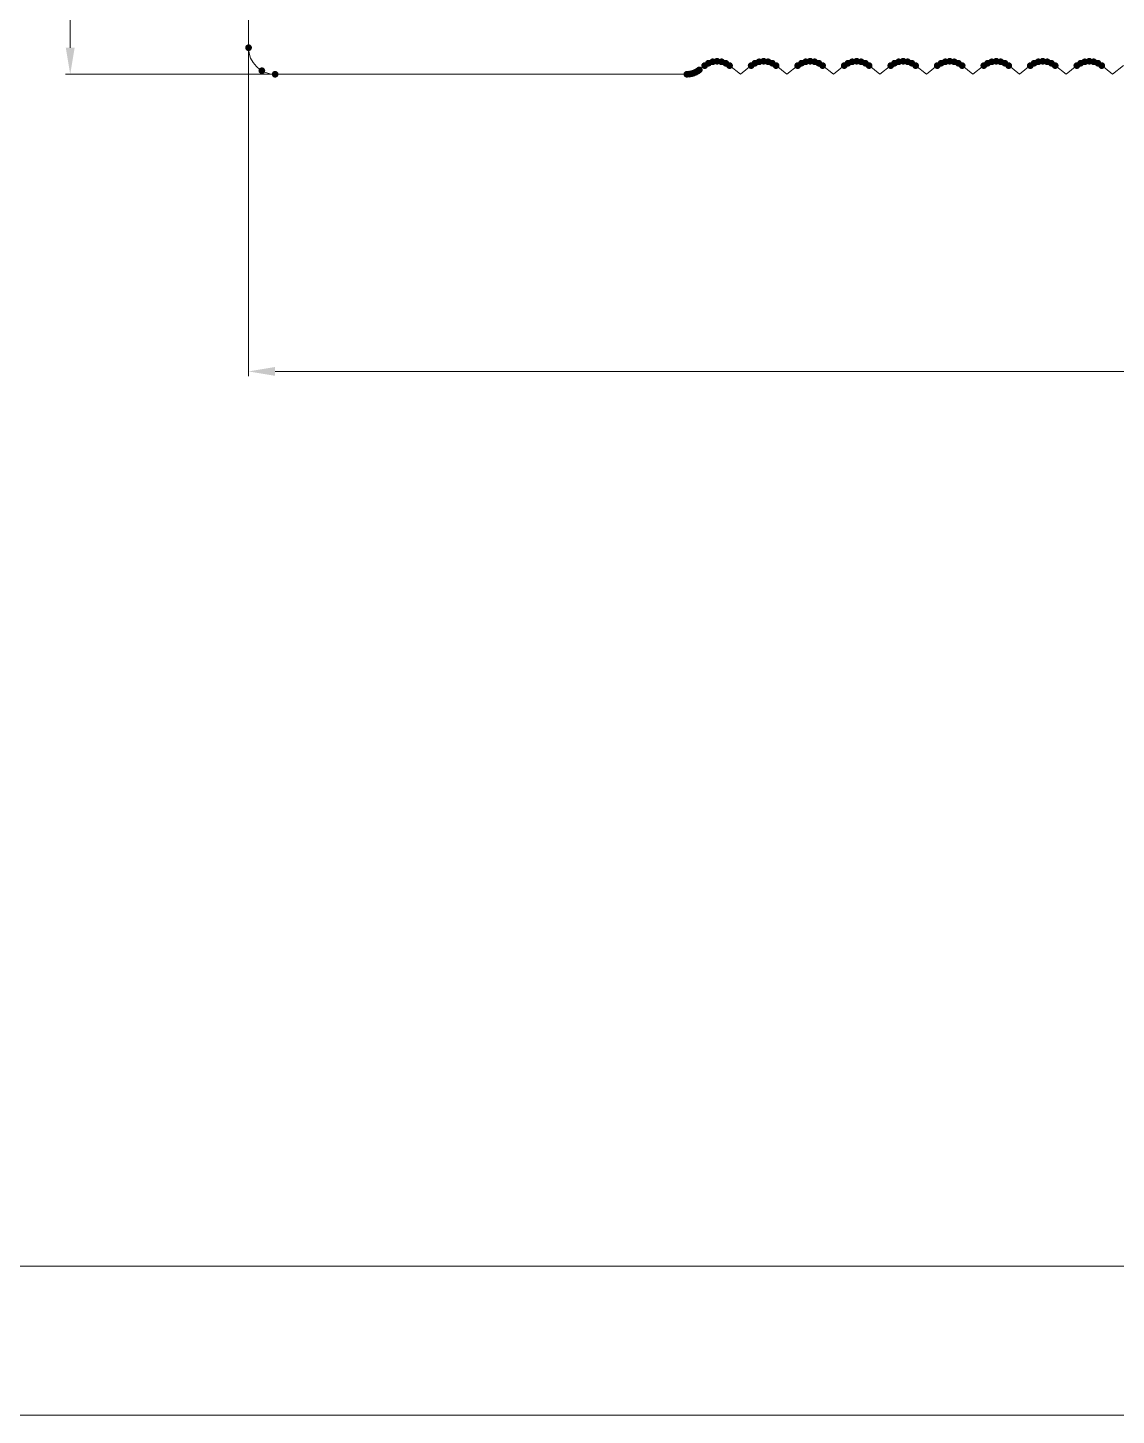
# Model space of a CAD drawing. Header units: millimetres. Extents: x 0 to 588, y 0 to 418.
# Drawn here: x 58.6 to 98.7, y 0 to 51.1 of the extents above; entities that cross this region are included whole.
import ezdxf

# ---------------------------------------------------------------- set-up
doc = ezdxf.new("R2010")
doc.units = ezdxf.units.MM

msp = doc.modelspace()

# ---------------------------------------------------------------- hatches: boundary and pattern name
h = msp.add_hatch(color=1)
h.dxf.hatch_style = 2
h.paths.add_polyline_path([(59.968872, 50.407786), (60.132209, 49.427766), (60.295546, 50.407786)])
h = msp.add_hatch(color=0)
edge = h.paths.add_edge_path()
edge.add_arc((66.706927, 50.407804), 0.125009, 0, 360)
h = msp.add_hatch(color=0)
edge = h.paths.add_edge_path()
edge.add_arc((66.706927, 50.407804), 0.125009, 0, 360)
h = msp.add_hatch(color=0)
edge = h.paths.add_edge_path()
edge.add_arc((67.196938, 49.559081), 0.125009, 0, 360)
h = msp.add_hatch(color=0)
edge = h.paths.add_edge_path()
edge.add_arc((83.184029, 49.500901), 0.125009, 0, 360)
h = msp.add_hatch(color=0)
edge = h.paths.add_edge_path()
edge.add_arc((83.256288, 49.540947), 0.125009, 0, 360)
h = msp.add_hatch(color=0)
edge = h.paths.add_edge_path()
edge.add_arc((83.323597, 49.588848), 0.125009, 0, 360)
h = msp.add_hatch(color=0)
edge = h.paths.add_edge_path()
edge.add_arc((83.323597, 49.588848), 0.125009, 0, 360)
h = msp.add_hatch(color=0)
edge = h.paths.add_edge_path()
edge.add_arc((83.520624, 49.746469), 0.125009, 0, 360)
h = msp.add_hatch(color=0)
edge = h.paths.add_edge_path()
edge.add_arc((83.520624, 49.746469), 0.125009, 0, 360)
h = msp.add_hatch(color=0)
edge = h.paths.add_edge_path()
edge.add_arc((83.660192, 49.834417), 0.125009, 0, 360)
h = msp.add_hatch(color=0)
edge = h.paths.add_edge_path()
edge.add_arc((83.815859, 49.889022), 0.125009, 0, 360)
h = msp.add_hatch(color=0)
edge = h.paths.add_edge_path()
edge.add_arc((83.979784, 49.907534), 0.125009, 0, 360)
h = msp.add_hatch(color=0)
edge = h.paths.add_edge_path()
edge.add_arc((84.143709, 49.889022), 0.125009, 0, 360)
h = msp.add_hatch(color=0)
edge = h.paths.add_edge_path()
edge.add_arc((84.299376, 49.834417), 0.125009, 0, 360)
h = msp.add_hatch(color=0)
edge = h.paths.add_edge_path()
edge.add_arc((84.438944, 49.746469), 0.125009, 0, 360)
h = msp.add_hatch(color=0)
edge = h.paths.add_edge_path()
edge.add_arc((85.235659, 49.746469), 0.125009, 0, 360)
h = msp.add_hatch(color=0)
edge = h.paths.add_edge_path()
edge.add_arc((85.235659, 49.746469), 0.125009, 0, 360)
h = msp.add_hatch(color=0)
edge = h.paths.add_edge_path()
edge.add_arc((85.375227, 49.834417), 0.125009, 0, 360)
h = msp.add_hatch(color=0)
edge = h.paths.add_edge_path()
edge.add_arc((85.530895, 49.889022), 0.125009, 0, 360)
h = msp.add_hatch(color=0)
edge = h.paths.add_edge_path()
edge.add_arc((85.694819, 49.907534), 0.125009, 0, 360)
h = msp.add_hatch(color=0)
edge = h.paths.add_edge_path()
edge.add_arc((85.858744, 49.889022), 0.125009, 0, 360)
h = msp.add_hatch(color=0)
edge = h.paths.add_edge_path()
edge.add_arc((86.014411, 49.834417), 0.125009, 0, 360)
h = msp.add_hatch(color=0)
edge = h.paths.add_edge_path()
edge.add_arc((86.15398, 49.746469), 0.125009, 0, 360)
h = msp.add_hatch(color=0)
edge = h.paths.add_edge_path()
edge.add_arc((86.950694, 49.746469), 0.125009, 0, 360)
h = msp.add_hatch(color=0)
edge = h.paths.add_edge_path()
edge.add_arc((86.950694, 49.746469), 0.125009, 0, 360)
h = msp.add_hatch(color=0)
edge = h.paths.add_edge_path()
edge.add_arc((87.090263, 49.834417), 0.125009, 0, 360)
h = msp.add_hatch(color=0)
edge = h.paths.add_edge_path()
edge.add_arc((87.24593, 49.889022), 0.125009, 0, 360)
h = msp.add_hatch(color=0)
edge = h.paths.add_edge_path()
edge.add_arc((87.409855, 49.907534), 0.125009, 0, 360)
h = msp.add_hatch(color=0)
edge = h.paths.add_edge_path()
edge.add_arc((87.573779, 49.889022), 0.125009, 0, 360)
h = msp.add_hatch(color=0)
edge = h.paths.add_edge_path()
edge.add_arc((87.729447, 49.834417), 0.125009, 0, 360)
h = msp.add_hatch(color=0)
edge = h.paths.add_edge_path()
edge.add_arc((87.869015, 49.746469), 0.125009, 0, 360)
h = msp.add_hatch(color=0)
edge = h.paths.add_edge_path()
edge.add_arc((88.665729, 49.746469), 0.125009, 0, 360)
h = msp.add_hatch(color=0)
edge = h.paths.add_edge_path()
edge.add_arc((88.665729, 49.746469), 0.125009, 0, 360)
h = msp.add_hatch(color=0)
edge = h.paths.add_edge_path()
edge.add_arc((88.805298, 49.834417), 0.125009, 0, 360)
h = msp.add_hatch(color=0)
edge = h.paths.add_edge_path()
edge.add_arc((88.960965, 49.889022), 0.125009, 0, 360)
h = msp.add_hatch(color=0)
edge = h.paths.add_edge_path()
edge.add_arc((89.12489, 49.907534), 0.125009, 0, 360)
h = msp.add_hatch(color=0)
edge = h.paths.add_edge_path()
edge.add_arc((89.288815, 49.889022), 0.125009, 0, 360)
h = msp.add_hatch(color=0)
edge = h.paths.add_edge_path()
edge.add_arc((89.444482, 49.834417), 0.125009, 0, 360)
h = msp.add_hatch(color=0)
edge = h.paths.add_edge_path()
edge.add_arc((89.58405, 49.746469), 0.125009, 0, 360)
h = msp.add_hatch(color=0)
edge = h.paths.add_edge_path()
edge.add_arc((90.380765, 49.746469), 0.125009, 0, 360)
h = msp.add_hatch(color=0)
edge = h.paths.add_edge_path()
edge.add_arc((90.380765, 49.746469), 0.125009, 0, 360)
h = msp.add_hatch(color=0)
edge = h.paths.add_edge_path()
edge.add_arc((90.520333, 49.834417), 0.125009, 0, 360)
h = msp.add_hatch(color=0)
edge = h.paths.add_edge_path()
edge.add_arc((90.676001, 49.889022), 0.125009, 0, 360)
h = msp.add_hatch(color=0)
edge = h.paths.add_edge_path()
edge.add_arc((90.839925, 49.907534), 0.125009, 0, 360)
h = msp.add_hatch(color=0)
edge = h.paths.add_edge_path()
edge.add_arc((91.00385, 49.889022), 0.125009, 0, 360)
h = msp.add_hatch(color=0)
edge = h.paths.add_edge_path()
edge.add_arc((91.159517, 49.834417), 0.125009, 0, 360)
h = msp.add_hatch(color=0)
edge = h.paths.add_edge_path()
edge.add_arc((91.299086, 49.746469), 0.125009, 0, 360)
h = msp.add_hatch(color=0)
edge = h.paths.add_edge_path()
edge.add_arc((92.0958, 49.746469), 0.125009, 0, 360)
h = msp.add_hatch(color=0)
edge = h.paths.add_edge_path()
edge.add_arc((92.0958, 49.746469), 0.125009, 0, 360)
h = msp.add_hatch(color=0)
edge = h.paths.add_edge_path()
edge.add_arc((92.235369, 49.834417), 0.125009, 0, 360)
h = msp.add_hatch(color=0)
edge = h.paths.add_edge_path()
edge.add_arc((92.391036, 49.889022), 0.125009, 0, 360)
h = msp.add_hatch(color=0)
edge = h.paths.add_edge_path()
edge.add_arc((92.554961, 49.907534), 0.125009, 0, 360)
h = msp.add_hatch(color=0)
edge = h.paths.add_edge_path()
edge.add_arc((92.718885, 49.889022), 0.125009, 0, 360)
h = msp.add_hatch(color=0)
edge = h.paths.add_edge_path()
edge.add_arc((92.874553, 49.834417), 0.125009, 0, 360)
h = msp.add_hatch(color=0)
edge = h.paths.add_edge_path()
edge.add_arc((93.014121, 49.746469), 0.125009, 0, 360)
h = msp.add_hatch(color=0)
edge = h.paths.add_edge_path()
edge.add_arc((93.810836, 49.746469), 0.125009, 0, 360)
h = msp.add_hatch(color=0)
edge = h.paths.add_edge_path()
edge.add_arc((93.810836, 49.746469), 0.125009, 0, 360)
h = msp.add_hatch(color=0)
edge = h.paths.add_edge_path()
edge.add_arc((93.950404, 49.834417), 0.125009, 0, 360)
h = msp.add_hatch(color=0)
edge = h.paths.add_edge_path()
edge.add_arc((94.106071, 49.889022), 0.125009, 0, 360)
h = msp.add_hatch(color=0)
edge = h.paths.add_edge_path()
edge.add_arc((94.269996, 49.907534), 0.125009, 0, 360)
h = msp.add_hatch(color=0)
edge = h.paths.add_edge_path()
edge.add_arc((94.433921, 49.889022), 0.125009, 0, 360)
h = msp.add_hatch(color=0)
edge = h.paths.add_edge_path()
edge.add_arc((94.589588, 49.834417), 0.125009, 0, 360)
h = msp.add_hatch(color=0)
edge = h.paths.add_edge_path()
edge.add_arc((94.729156, 49.746469), 0.125009, 0, 360)
h = msp.add_hatch(color=0)
edge = h.paths.add_edge_path()
edge.add_arc((95.525871, 49.746469), 0.125009, 0, 360)
h = msp.add_hatch(color=0)
edge = h.paths.add_edge_path()
edge.add_arc((95.525871, 49.746469), 0.125009, 0, 360)
h = msp.add_hatch(color=0)
edge = h.paths.add_edge_path()
edge.add_arc((95.66544, 49.834417), 0.125009, 0, 360)
h = msp.add_hatch(color=0)
edge = h.paths.add_edge_path()
edge.add_arc((95.821107, 49.889022), 0.125009, 0, 360)
h = msp.add_hatch(color=0)
edge = h.paths.add_edge_path()
edge.add_arc((95.985032, 49.907534), 0.125009, 0, 360)
h = msp.add_hatch(color=0)
edge = h.paths.add_edge_path()
edge.add_arc((96.148956, 49.889022), 0.125009, 0, 360)
h = msp.add_hatch(color=0)
edge = h.paths.add_edge_path()
edge.add_arc((96.304624, 49.834417), 0.125009, 0, 360)
h = msp.add_hatch(color=0)
edge = h.paths.add_edge_path()
edge.add_arc((96.444192, 49.746469), 0.125009, 0, 360)
h = msp.add_hatch(color=0)
edge = h.paths.add_edge_path()
edge.add_arc((97.240907, 49.746469), 0.125009, 0, 360)
h = msp.add_hatch(color=0)
edge = h.paths.add_edge_path()
edge.add_arc((97.240907, 49.746469), 0.125009, 0, 360)
h = msp.add_hatch(color=0)
edge = h.paths.add_edge_path()
edge.add_arc((97.380475, 49.834417), 0.125009, 0, 360)
h = msp.add_hatch(color=0)
edge = h.paths.add_edge_path()
edge.add_arc((97.536142, 49.889022), 0.125009, 0, 360)
h = msp.add_hatch(color=0)
edge = h.paths.add_edge_path()
edge.add_arc((97.700067, 49.907534), 0.125009, 0, 360)
h = msp.add_hatch(color=0)
edge = h.paths.add_edge_path()
edge.add_arc((97.863992, 49.889022), 0.125009, 0, 360)
h = msp.add_hatch(color=0)
edge = h.paths.add_edge_path()
edge.add_arc((98.019659, 49.834417), 0.125009, 0, 360)
h = msp.add_hatch(color=0)
edge = h.paths.add_edge_path()
edge.add_arc((98.159227, 49.746469), 0.125009, 0, 360)
h = msp.add_hatch(color=0)
edge = h.paths.add_edge_path()
edge.add_arc((67.686948, 49.427784), 0.125009, 0, 360)
h = msp.add_hatch(color=0)
edge = h.paths.add_edge_path()
edge.add_arc((82.864437, 49.427784), 0.125009, 0, 360)
h = msp.add_hatch(color=0)
edge = h.paths.add_edge_path()
edge.add_arc((82.94692, 49.432426), 0.125009, 0, 360)
h = msp.add_hatch(color=0)
edge = h.paths.add_edge_path()
edge.add_arc((83.028361, 49.446296), 0.125009, 0, 360)
h = msp.add_hatch(color=0)
edge = h.paths.add_edge_path()
edge.add_arc((83.107732, 49.469217), 0.125009, 0, 360)
h = msp.add_hatch(color=1)
h.dxf.hatch_style = 2
h.paths.add_polyline_path([(67.686948, 38.638929), (66.706927, 38.475592), (67.686948, 38.312255)])

# ---------------------------------------------------------------- linework, layer by layer
at = {"color": 0, "lineweight": 0}
for points in [[(0, 0), (588.217808, 0), (588.217808, 417.799564), (0, 417.799564)], [(7.515266, 5.497363), (582.720445, 5.497363), (582.720445, 412.302202), (7.515266, 412.302202)], [(66.706927, 50.407786), (66.706927, 53.592852)], [(83.520624, 49.746452), (83.323597, 49.588831)], [(84.837301, 49.427766), (84.438944, 49.746452)], [(85.235659, 49.746452), (84.837301, 49.427766)], [(86.552337, 49.427766), (86.15398, 49.746452)], [(86.950694, 49.746452), (86.552337, 49.427766)], [(88.267372, 49.427766), (87.869015, 49.746452)], [(88.665729, 49.746452), (88.267372, 49.427766)], [(89.982408, 49.427766), (89.58405, 49.746452)], [(90.380765, 49.746452), (89.982408, 49.427766)], [(91.697443, 49.427766), (91.299086, 49.746452)], [(92.0958, 49.746452), (91.697443, 49.427766)], [(93.412478, 49.427766), (93.014121, 49.746452)], [(93.810836, 49.746452), (93.412478, 49.427766)], [(95.127514, 49.427766), (94.729156, 49.746452)], [(95.525871, 49.746452), (95.127514, 49.427766)], [(96.842549, 49.427766), (96.444192, 49.746452)], [(97.240907, 49.746452), (96.842549, 49.427766)], [(98.557584, 49.427766), (98.159227, 49.746452)], [(98.955942, 49.746452), (98.557584, 49.427766)], [(82.864437, 49.427766), (67.686948, 49.427766)]]:
    msp.add_lwpolyline(points, close=True, dxfattribs=at)
at = {"color": 1, "lineweight": 0}
for points in [[(60.132209, 50.407786), (60.132209, 73.58962)], [(66.706927, 51.939068), (66.706927, 38.299189)], [(75.214441, 49.427766), (59.955805, 49.427766)], [(67.686948, 38.475592), (134.440208, 38.475592)]]:
    msp.add_lwpolyline(points, dxfattribs=at)
at = {"color": 0, "lineweight": 0}
for points in [[(66.706927, 50.407786), (66.706927, 53.592852)], [(66.706927, 50.407786), (66.706927, 53.592852)], [(66.706927, 50.407786), (66.726838, 50.210278), (66.783942, 50.026318), (66.874299, 49.859848), (66.993969, 49.714807), (67.139009, 49.595138), (67.305479, 49.504781), (67.489439, 49.447677), (67.686948, 49.427766)], [(66.706927, 50.407786), (66.726838, 50.210278), (66.783942, 50.026318), (66.874299, 49.859848), (66.993969, 49.714807), (67.139009, 49.595138), (67.305479, 49.504781), (67.489439, 49.447677), (67.686948, 49.427766)], [(66.706927, 50.407786), (66.726838, 50.210278), (66.783942, 50.026318), (66.874299, 49.859848), (66.993969, 49.714807), (67.139009, 49.595138), (67.305479, 49.504781), (67.489439, 49.447677), (67.686948, 49.427766)], [(66.706927, 50.407786), (66.726838, 50.210278), (66.783942, 50.026318), (66.874299, 49.859848), (66.993969, 49.714807), (67.139009, 49.595138), (67.305479, 49.504781), (67.489439, 49.447677), (67.686948, 49.427766)], [(66.706927, 50.407786), (66.726838, 50.210278), (66.783942, 50.026318), (66.874299, 49.859848), (66.993969, 49.714807), (67.139009, 49.595138), (67.305479, 49.504781), (67.489439, 49.447677), (67.686948, 49.427766)], [(66.706927, 50.407786), (66.726838, 50.210278), (66.783942, 50.026318), (66.874299, 49.859848), (66.993969, 49.714807), (67.139009, 49.595138), (67.305479, 49.504781), (67.489439, 49.447677), (67.686948, 49.427766)], [(66.706927, 50.407786), (66.726838, 50.210278), (66.783942, 50.026318), (66.874299, 49.859848), (66.993969, 49.714807), (67.139009, 49.595138), (67.305479, 49.504781), (67.489439, 49.447677), (67.686948, 49.427766)], [(66.706927, 50.407786), (66.726838, 50.210278), (66.783942, 50.026318), (66.874299, 49.859848), (66.993969, 49.714807), (67.139009, 49.595138), (67.305479, 49.504781), (67.489439, 49.447677), (67.686948, 49.427766)], [(66.706927, 50.407786), (66.726838, 50.210278), (66.783942, 50.026318), (66.874299, 49.859848), (66.993969, 49.714807), (67.139009, 49.595138), (67.305479, 49.504781), (67.489439, 49.447677), (67.686948, 49.427766)], [(66.706927, 50.407786), (66.726838, 50.210278), (66.783942, 50.026318), (66.874299, 49.859848), (66.993969, 49.714807), (67.139009, 49.595138), (67.305479, 49.504781), (67.489439, 49.447677), (67.686948, 49.427766)], [(83.520624, 49.746452), (83.323597, 49.588831)], [(83.520624, 49.746452), (83.323597, 49.588831)], [(84.438944, 49.746452), (84.333423, 49.816918), (84.219957, 49.86725), (84.101195, 49.89745), (83.979784, 49.907517), (83.858373, 49.89745), (83.73961, 49.86725), (83.626144, 49.816918), (83.520624, 49.746452)], [(84.438944, 49.746452), (84.333423, 49.816918), (84.219957, 49.86725), (84.101195, 49.89745), (83.979784, 49.907517), (83.858373, 49.89745), (83.73961, 49.86725), (83.626144, 49.816918), (83.520624, 49.746452)], [(84.438944, 49.746452), (84.333423, 49.816918), (84.219957, 49.86725), (84.101195, 49.89745), (83.979784, 49.907517), (83.858373, 49.89745), (83.73961, 49.86725), (83.626144, 49.816918), (83.520624, 49.746452)], [(84.438944, 49.746452), (84.333423, 49.816918), (84.219957, 49.86725), (84.101195, 49.89745), (83.979784, 49.907517), (83.858373, 49.89745), (83.73961, 49.86725), (83.626144, 49.816918), (83.520624, 49.746452)], [(84.438944, 49.746452), (84.333423, 49.816918), (84.219957, 49.86725), (84.101195, 49.89745), (83.979784, 49.907517), (83.858373, 49.89745), (83.73961, 49.86725), (83.626144, 49.816918), (83.520624, 49.746452)], [(84.438944, 49.746452), (84.333423, 49.816918), (84.219957, 49.86725), (84.101195, 49.89745), (83.979784, 49.907517), (83.858373, 49.89745), (83.73961, 49.86725), (83.626144, 49.816918), (83.520624, 49.746452)], [(84.438944, 49.746452), (84.333423, 49.816918), (84.219957, 49.86725), (84.101195, 49.89745), (83.979784, 49.907517), (83.858373, 49.89745), (83.73961, 49.86725), (83.626144, 49.816918), (83.520624, 49.746452)], [(84.438944, 49.746452), (84.333423, 49.816918), (84.219957, 49.86725), (84.101195, 49.89745), (83.979784, 49.907517), (83.858373, 49.89745), (83.73961, 49.86725), (83.626144, 49.816918), (83.520624, 49.746452)], [(84.438944, 49.746452), (84.333423, 49.816918), (84.219957, 49.86725), (84.101195, 49.89745), (83.979784, 49.907517), (83.858373, 49.89745), (83.73961, 49.86725), (83.626144, 49.816918), (83.520624, 49.746452)], [(84.438944, 49.746452), (84.333423, 49.816918), (84.219957, 49.86725), (84.101195, 49.89745), (83.979784, 49.907517), (83.858373, 49.89745), (83.73961, 49.86725), (83.626144, 49.816918), (83.520624, 49.746452)], [(84.837301, 49.427766), (84.438944, 49.746452)], [(84.837301, 49.427766), (84.438944, 49.746452)], [(85.235659, 49.746452), (84.837301, 49.427766)], [(85.235659, 49.746452), (84.837301, 49.427766)], [(86.15398, 49.746452), (86.048459, 49.816918), (85.934993, 49.86725), (85.81623, 49.89745), (85.694819, 49.907517), (85.573408, 49.89745), (85.454646, 49.86725), (85.34118, 49.816918), (85.235659, 49.746452)], [(86.15398, 49.746452), (86.048459, 49.816918), (85.934993, 49.86725), (85.81623, 49.89745), (85.694819, 49.907517), (85.573408, 49.89745), (85.454646, 49.86725), (85.34118, 49.816918), (85.235659, 49.746452)], [(86.15398, 49.746452), (86.048459, 49.816918), (85.934993, 49.86725), (85.81623, 49.89745), (85.694819, 49.907517), (85.573408, 49.89745), (85.454646, 49.86725), (85.34118, 49.816918), (85.235659, 49.746452)], [(86.15398, 49.746452), (86.048459, 49.816918), (85.934993, 49.86725), (85.81623, 49.89745), (85.694819, 49.907517), (85.573408, 49.89745), (85.454646, 49.86725), (85.34118, 49.816918), (85.235659, 49.746452)], [(86.15398, 49.746452), (86.048459, 49.816918), (85.934993, 49.86725), (85.81623, 49.89745), (85.694819, 49.907517), (85.573408, 49.89745), (85.454646, 49.86725), (85.34118, 49.816918), (85.235659, 49.746452)], [(86.15398, 49.746452), (86.048459, 49.816918), (85.934993, 49.86725), (85.81623, 49.89745), (85.694819, 49.907517), (85.573408, 49.89745), (85.454646, 49.86725), (85.34118, 49.816918), (85.235659, 49.746452)], [(86.15398, 49.746452), (86.048459, 49.816918), (85.934993, 49.86725), (85.81623, 49.89745), (85.694819, 49.907517), (85.573408, 49.89745), (85.454646, 49.86725), (85.34118, 49.816918), (85.235659, 49.746452)], [(86.15398, 49.746452), (86.048459, 49.816918), (85.934993, 49.86725), (85.81623, 49.89745), (85.694819, 49.907517), (85.573408, 49.89745), (85.454646, 49.86725), (85.34118, 49.816918), (85.235659, 49.746452)], [(86.15398, 49.746452), (86.048459, 49.816918), (85.934993, 49.86725), (85.81623, 49.89745), (85.694819, 49.907517), (85.573408, 49.89745), (85.454646, 49.86725), (85.34118, 49.816918), (85.235659, 49.746452)], [(86.15398, 49.746452), (86.048459, 49.816918), (85.934993, 49.86725), (85.81623, 49.89745), (85.694819, 49.907517), (85.573408, 49.89745), (85.454646, 49.86725), (85.34118, 49.816918), (85.235659, 49.746452)], [(86.552337, 49.427766), (86.15398, 49.746452)], [(86.552337, 49.427766), (86.15398, 49.746452)], [(86.950694, 49.746452), (86.552337, 49.427766)], [(86.950694, 49.746452), (86.552337, 49.427766)], [(87.869015, 49.746452), (87.763494, 49.816918), (87.650028, 49.86725), (87.531266, 49.89745), (87.409855, 49.907517), (87.288444, 49.89745), (87.169681, 49.86725), (87.056215, 49.816918), (86.950694, 49.746452)], [(87.869015, 49.746452), (87.763494, 49.816918), (87.650028, 49.86725), (87.531266, 49.89745), (87.409855, 49.907517), (87.288444, 49.89745), (87.169681, 49.86725), (87.056215, 49.816918), (86.950694, 49.746452)], [(87.869015, 49.746452), (87.763494, 49.816918), (87.650028, 49.86725), (87.531266, 49.89745), (87.409855, 49.907517), (87.288444, 49.89745), (87.169681, 49.86725), (87.056215, 49.816918), (86.950694, 49.746452)], [(87.869015, 49.746452), (87.763494, 49.816918), (87.650028, 49.86725), (87.531266, 49.89745), (87.409855, 49.907517), (87.288444, 49.89745), (87.169681, 49.86725), (87.056215, 49.816918), (86.950694, 49.746452)], [(87.869015, 49.746452), (87.763494, 49.816918), (87.650028, 49.86725), (87.531266, 49.89745), (87.409855, 49.907517), (87.288444, 49.89745), (87.169681, 49.86725), (87.056215, 49.816918), (86.950694, 49.746452)], [(87.869015, 49.746452), (87.763494, 49.816918), (87.650028, 49.86725), (87.531266, 49.89745), (87.409855, 49.907517), (87.288444, 49.89745), (87.169681, 49.86725), (87.056215, 49.816918), (86.950694, 49.746452)], [(87.869015, 49.746452), (87.763494, 49.816918), (87.650028, 49.86725), (87.531266, 49.89745), (87.409855, 49.907517), (87.288444, 49.89745), (87.169681, 49.86725), (87.056215, 49.816918), (86.950694, 49.746452)], [(87.869015, 49.746452), (87.763494, 49.816918), (87.650028, 49.86725), (87.531266, 49.89745), (87.409855, 49.907517), (87.288444, 49.89745), (87.169681, 49.86725), (87.056215, 49.816918), (86.950694, 49.746452)], [(87.869015, 49.746452), (87.763494, 49.816918), (87.650028, 49.86725), (87.531266, 49.89745), (87.409855, 49.907517), (87.288444, 49.89745), (87.169681, 49.86725), (87.056215, 49.816918), (86.950694, 49.746452)], [(87.869015, 49.746452), (87.763494, 49.816918), (87.650028, 49.86725), (87.531266, 49.89745), (87.409855, 49.907517), (87.288444, 49.89745), (87.169681, 49.86725), (87.056215, 49.816918), (86.950694, 49.746452)], [(88.267372, 49.427766), (87.869015, 49.746452)], [(88.267372, 49.427766), (87.869015, 49.746452)], [(88.665729, 49.746452), (88.267372, 49.427766)], [(88.665729, 49.746452), (88.267372, 49.427766)], [(89.58405, 49.746452), (89.478529, 49.816918), (89.365063, 49.86725), (89.246301, 49.89745), (89.12489, 49.907517), (89.003479, 49.89745), (88.884716, 49.86725), (88.77125, 49.816918), (88.665729, 49.746452)], [(89.58405, 49.746452), (89.478529, 49.816918), (89.365063, 49.86725), (89.246301, 49.89745), (89.12489, 49.907517), (89.003479, 49.89745), (88.884716, 49.86725), (88.77125, 49.816918), (88.665729, 49.746452)], [(89.58405, 49.746452), (89.478529, 49.816918), (89.365063, 49.86725), (89.246301, 49.89745), (89.12489, 49.907517), (89.003479, 49.89745), (88.884716, 49.86725), (88.77125, 49.816918), (88.665729, 49.746452)], [(89.58405, 49.746452), (89.478529, 49.816918), (89.365063, 49.86725), (89.246301, 49.89745), (89.12489, 49.907517), (89.003479, 49.89745), (88.884716, 49.86725), (88.77125, 49.816918), (88.665729, 49.746452)], [(89.58405, 49.746452), (89.478529, 49.816918), (89.365063, 49.86725), (89.246301, 49.89745), (89.12489, 49.907517), (89.003479, 49.89745), (88.884716, 49.86725), (88.77125, 49.816918), (88.665729, 49.746452)], [(89.58405, 49.746452), (89.478529, 49.816918), (89.365063, 49.86725), (89.246301, 49.89745), (89.12489, 49.907517), (89.003479, 49.89745), (88.884716, 49.86725), (88.77125, 49.816918), (88.665729, 49.746452)], [(89.58405, 49.746452), (89.478529, 49.816918), (89.365063, 49.86725), (89.246301, 49.89745), (89.12489, 49.907517), (89.003479, 49.89745), (88.884716, 49.86725), (88.77125, 49.816918), (88.665729, 49.746452)], [(89.58405, 49.746452), (89.478529, 49.816918), (89.365063, 49.86725), (89.246301, 49.89745), (89.12489, 49.907517), (89.003479, 49.89745), (88.884716, 49.86725), (88.77125, 49.816918), (88.665729, 49.746452)], [(89.58405, 49.746452), (89.478529, 49.816918), (89.365063, 49.86725), (89.246301, 49.89745), (89.12489, 49.907517), (89.003479, 49.89745), (88.884716, 49.86725), (88.77125, 49.816918), (88.665729, 49.746452)], [(89.58405, 49.746452), (89.478529, 49.816918), (89.365063, 49.86725), (89.246301, 49.89745), (89.12489, 49.907517), (89.003479, 49.89745), (88.884716, 49.86725), (88.77125, 49.816918), (88.665729, 49.746452)], [(89.982408, 49.427766), (89.58405, 49.746452)], [(89.982408, 49.427766), (89.58405, 49.746452)], [(90.380765, 49.746452), (89.982408, 49.427766)], [(90.380765, 49.746452), (89.982408, 49.427766)], [(91.299086, 49.746452), (91.193565, 49.816918), (91.080099, 49.86725), (90.961336, 49.89745), (90.839925, 49.907517), (90.718514, 49.89745), (90.599752, 49.86725), (90.486286, 49.816918), (90.380765, 49.746452)], [(91.299086, 49.746452), (91.193565, 49.816918), (91.080099, 49.86725), (90.961336, 49.89745), (90.839925, 49.907517), (90.718514, 49.89745), (90.599752, 49.86725), (90.486286, 49.816918), (90.380765, 49.746452)], [(91.299086, 49.746452), (91.193565, 49.816918), (91.080099, 49.86725), (90.961336, 49.89745), (90.839925, 49.907517), (90.718514, 49.89745), (90.599752, 49.86725), (90.486286, 49.816918), (90.380765, 49.746452)], [(91.299086, 49.746452), (91.193565, 49.816918), (91.080099, 49.86725), (90.961336, 49.89745), (90.839925, 49.907517), (90.718514, 49.89745), (90.599752, 49.86725), (90.486286, 49.816918), (90.380765, 49.746452)], [(91.299086, 49.746452), (91.193565, 49.816918), (91.080099, 49.86725), (90.961336, 49.89745), (90.839925, 49.907517), (90.718514, 49.89745), (90.599752, 49.86725), (90.486286, 49.816918), (90.380765, 49.746452)], [(91.299086, 49.746452), (91.193565, 49.816918), (91.080099, 49.86725), (90.961336, 49.89745), (90.839925, 49.907517), (90.718514, 49.89745), (90.599752, 49.86725), (90.486286, 49.816918), (90.380765, 49.746452)], [(91.299086, 49.746452), (91.193565, 49.816918), (91.080099, 49.86725), (90.961336, 49.89745), (90.839925, 49.907517), (90.718514, 49.89745), (90.599752, 49.86725), (90.486286, 49.816918), (90.380765, 49.746452)], [(91.299086, 49.746452), (91.193565, 49.816918), (91.080099, 49.86725), (90.961336, 49.89745), (90.839925, 49.907517), (90.718514, 49.89745), (90.599752, 49.86725), (90.486286, 49.816918), (90.380765, 49.746452)], [(91.299086, 49.746452), (91.193565, 49.816918), (91.080099, 49.86725), (90.961336, 49.89745), (90.839925, 49.907517), (90.718514, 49.89745), (90.599752, 49.86725), (90.486286, 49.816918), (90.380765, 49.746452)], [(91.299086, 49.746452), (91.193565, 49.816918), (91.080099, 49.86725), (90.961336, 49.89745), (90.839925, 49.907517), (90.718514, 49.89745), (90.599752, 49.86725), (90.486286, 49.816918), (90.380765, 49.746452)], [(91.697443, 49.427766), (91.299086, 49.746452)], [(91.697443, 49.427766), (91.299086, 49.746452)], [(92.0958, 49.746452), (91.697443, 49.427766)], [(92.0958, 49.746452), (91.697443, 49.427766)], [(93.014121, 49.746452), (92.9086, 49.816918), (92.795134, 49.86725), (92.676372, 49.89745), (92.554961, 49.907517), (92.43355, 49.89745), (92.314787, 49.86725), (92.201321, 49.816918), (92.0958, 49.746452)], [(93.014121, 49.746452), (92.9086, 49.816918), (92.795134, 49.86725), (92.676372, 49.89745), (92.554961, 49.907517), (92.43355, 49.89745), (92.314787, 49.86725), (92.201321, 49.816918), (92.0958, 49.746452)], [(93.014121, 49.746452), (92.9086, 49.816918), (92.795134, 49.86725), (92.676372, 49.89745), (92.554961, 49.907517), (92.43355, 49.89745), (92.314787, 49.86725), (92.201321, 49.816918), (92.0958, 49.746452)], [(93.014121, 49.746452), (92.9086, 49.816918), (92.795134, 49.86725), (92.676372, 49.89745), (92.554961, 49.907517), (92.43355, 49.89745), (92.314787, 49.86725), (92.201321, 49.816918), (92.0958, 49.746452)], [(93.014121, 49.746452), (92.9086, 49.816918), (92.795134, 49.86725), (92.676372, 49.89745), (92.554961, 49.907517), (92.43355, 49.89745), (92.314787, 49.86725), (92.201321, 49.816918), (92.0958, 49.746452)], [(93.014121, 49.746452), (92.9086, 49.816918), (92.795134, 49.86725), (92.676372, 49.89745), (92.554961, 49.907517), (92.43355, 49.89745), (92.314787, 49.86725), (92.201321, 49.816918), (92.0958, 49.746452)], [(93.014121, 49.746452), (92.9086, 49.816918), (92.795134, 49.86725), (92.676372, 49.89745), (92.554961, 49.907517), (92.43355, 49.89745), (92.314787, 49.86725), (92.201321, 49.816918), (92.0958, 49.746452)], [(93.014121, 49.746452), (92.9086, 49.816918), (92.795134, 49.86725), (92.676372, 49.89745), (92.554961, 49.907517), (92.43355, 49.89745), (92.314787, 49.86725), (92.201321, 49.816918), (92.0958, 49.746452)], [(93.014121, 49.746452), (92.9086, 49.816918), (92.795134, 49.86725), (92.676372, 49.89745), (92.554961, 49.907517), (92.43355, 49.89745), (92.314787, 49.86725), (92.201321, 49.816918), (92.0958, 49.746452)], [(93.014121, 49.746452), (92.9086, 49.816918), (92.795134, 49.86725), (92.676372, 49.89745), (92.554961, 49.907517), (92.43355, 49.89745), (92.314787, 49.86725), (92.201321, 49.816918), (92.0958, 49.746452)], [(93.412478, 49.427766), (93.014121, 49.746452)], [(93.412478, 49.427766), (93.014121, 49.746452)], [(93.810836, 49.746452), (93.412478, 49.427766)], [(93.810836, 49.746452), (93.412478, 49.427766)], [(94.729156, 49.746452), (94.623636, 49.816918), (94.51017, 49.86725), (94.391407, 49.89745), (94.269996, 49.907517), (94.148585, 49.89745), (94.029822, 49.86725), (93.916356, 49.816918), (93.810836, 49.746452)], [(94.729156, 49.746452), (94.623636, 49.816918), (94.51017, 49.86725), (94.391407, 49.89745), (94.269996, 49.907517), (94.148585, 49.89745), (94.029822, 49.86725), (93.916356, 49.816918), (93.810836, 49.746452)], [(94.729156, 49.746452), (94.623636, 49.816918), (94.51017, 49.86725), (94.391407, 49.89745), (94.269996, 49.907517), (94.148585, 49.89745), (94.029822, 49.86725), (93.916356, 49.816918), (93.810836, 49.746452)], [(94.729156, 49.746452), (94.623636, 49.816918), (94.51017, 49.86725), (94.391407, 49.89745), (94.269996, 49.907517), (94.148585, 49.89745), (94.029822, 49.86725), (93.916356, 49.816918), (93.810836, 49.746452)], [(94.729156, 49.746452), (94.623636, 49.816918), (94.51017, 49.86725), (94.391407, 49.89745), (94.269996, 49.907517), (94.148585, 49.89745), (94.029822, 49.86725), (93.916356, 49.816918), (93.810836, 49.746452)], [(94.729156, 49.746452), (94.623636, 49.816918), (94.51017, 49.86725), (94.391407, 49.89745), (94.269996, 49.907517), (94.148585, 49.89745), (94.029822, 49.86725), (93.916356, 49.816918), (93.810836, 49.746452)], [(94.729156, 49.746452), (94.623636, 49.816918), (94.51017, 49.86725), (94.391407, 49.89745), (94.269996, 49.907517), (94.148585, 49.89745), (94.029822, 49.86725), (93.916356, 49.816918), (93.810836, 49.746452)], [(94.729156, 49.746452), (94.623636, 49.816918), (94.51017, 49.86725), (94.391407, 49.89745), (94.269996, 49.907517), (94.148585, 49.89745), (94.029822, 49.86725), (93.916356, 49.816918), (93.810836, 49.746452)], [(94.729156, 49.746452), (94.623636, 49.816918), (94.51017, 49.86725), (94.391407, 49.89745), (94.269996, 49.907517), (94.148585, 49.89745), (94.029822, 49.86725), (93.916356, 49.816918), (93.810836, 49.746452)], [(94.729156, 49.746452), (94.623636, 49.816918), (94.51017, 49.86725), (94.391407, 49.89745), (94.269996, 49.907517), (94.148585, 49.89745), (94.029822, 49.86725), (93.916356, 49.816918), (93.810836, 49.746452)], [(95.127514, 49.427766), (94.729156, 49.746452)], [(95.127514, 49.427766), (94.729156, 49.746452)], [(95.525871, 49.746452), (95.127514, 49.427766)], [(95.525871, 49.746452), (95.127514, 49.427766)], [(96.444192, 49.746452), (96.338671, 49.816918), (96.225205, 49.86725), (96.106443, 49.89745), (95.985032, 49.907517), (95.863621, 49.89745), (95.744858, 49.86725), (95.631392, 49.816918), (95.525871, 49.746452)], [(96.444192, 49.746452), (96.338671, 49.816918), (96.225205, 49.86725), (96.106443, 49.89745), (95.985032, 49.907517), (95.863621, 49.89745), (95.744858, 49.86725), (95.631392, 49.816918), (95.525871, 49.746452)], [(96.444192, 49.746452), (96.338671, 49.816918), (96.225205, 49.86725), (96.106443, 49.89745), (95.985032, 49.907517), (95.863621, 49.89745), (95.744858, 49.86725), (95.631392, 49.816918), (95.525871, 49.746452)], [(96.444192, 49.746452), (96.338671, 49.816918), (96.225205, 49.86725), (96.106443, 49.89745), (95.985032, 49.907517), (95.863621, 49.89745), (95.744858, 49.86725), (95.631392, 49.816918), (95.525871, 49.746452)], [(96.444192, 49.746452), (96.338671, 49.816918), (96.225205, 49.86725), (96.106443, 49.89745), (95.985032, 49.907517), (95.863621, 49.89745), (95.744858, 49.86725), (95.631392, 49.816918), (95.525871, 49.746452)], [(96.444192, 49.746452), (96.338671, 49.816918), (96.225205, 49.86725), (96.106443, 49.89745), (95.985032, 49.907517), (95.863621, 49.89745), (95.744858, 49.86725), (95.631392, 49.816918), (95.525871, 49.746452)], [(96.444192, 49.746452), (96.338671, 49.816918), (96.225205, 49.86725), (96.106443, 49.89745), (95.985032, 49.907517), (95.863621, 49.89745), (95.744858, 49.86725), (95.631392, 49.816918), (95.525871, 49.746452)], [(96.444192, 49.746452), (96.338671, 49.816918), (96.225205, 49.86725), (96.106443, 49.89745), (95.985032, 49.907517), (95.863621, 49.89745), (95.744858, 49.86725), (95.631392, 49.816918), (95.525871, 49.746452)], [(96.444192, 49.746452), (96.338671, 49.816918), (96.225205, 49.86725), (96.106443, 49.89745), (95.985032, 49.907517), (95.863621, 49.89745), (95.744858, 49.86725), (95.631392, 49.816918), (95.525871, 49.746452)], [(96.444192, 49.746452), (96.338671, 49.816918), (96.225205, 49.86725), (96.106443, 49.89745), (95.985032, 49.907517), (95.863621, 49.89745), (95.744858, 49.86725), (95.631392, 49.816918), (95.525871, 49.746452)], [(96.842549, 49.427766), (96.444192, 49.746452)], [(96.842549, 49.427766), (96.444192, 49.746452)], [(97.240907, 49.746452), (96.842549, 49.427766)], [(97.240907, 49.746452), (96.842549, 49.427766)], [(98.159227, 49.746452), (98.053706, 49.816918), (97.940241, 49.86725), (97.821478, 49.89745), (97.700067, 49.907517), (97.578656, 49.89745), (97.459893, 49.86725), (97.346427, 49.816918), (97.240907, 49.746452)], [(98.159227, 49.746452), (98.053706, 49.816918), (97.940241, 49.86725), (97.821478, 49.89745), (97.700067, 49.907517), (97.578656, 49.89745), (97.459893, 49.86725), (97.346427, 49.816918), (97.240907, 49.746452)], [(98.159227, 49.746452), (98.053706, 49.816918), (97.940241, 49.86725), (97.821478, 49.89745), (97.700067, 49.907517), (97.578656, 49.89745), (97.459893, 49.86725), (97.346427, 49.816918), (97.240907, 49.746452)], [(98.159227, 49.746452), (98.053706, 49.816918), (97.940241, 49.86725), (97.821478, 49.89745), (97.700067, 49.907517), (97.578656, 49.89745), (97.459893, 49.86725), (97.346427, 49.816918), (97.240907, 49.746452)], [(98.159227, 49.746452), (98.053706, 49.816918), (97.940241, 49.86725), (97.821478, 49.89745), (97.700067, 49.907517), (97.578656, 49.89745), (97.459893, 49.86725), (97.346427, 49.816918), (97.240907, 49.746452)], [(98.159227, 49.746452), (98.053706, 49.816918), (97.940241, 49.86725), (97.821478, 49.89745), (97.700067, 49.907517), (97.578656, 49.89745), (97.459893, 49.86725), (97.346427, 49.816918), (97.240907, 49.746452)], [(98.159227, 49.746452), (98.053706, 49.816918), (97.940241, 49.86725), (97.821478, 49.89745), (97.700067, 49.907517), (97.578656, 49.89745), (97.459893, 49.86725), (97.346427, 49.816918), (97.240907, 49.746452)], [(98.159227, 49.746452), (98.053706, 49.816918), (97.940241, 49.86725), (97.821478, 49.89745), (97.700067, 49.907517), (97.578656, 49.89745), (97.459893, 49.86725), (97.346427, 49.816918), (97.240907, 49.746452)], [(98.159227, 49.746452), (98.053706, 49.816918), (97.940241, 49.86725), (97.821478, 49.89745), (97.700067, 49.907517), (97.578656, 49.89745), (97.459893, 49.86725), (97.346427, 49.816918), (97.240907, 49.746452)], [(98.159227, 49.746452), (98.053706, 49.816918), (97.940241, 49.86725), (97.821478, 49.89745), (97.700067, 49.907517), (97.578656, 49.89745), (97.459893, 49.86725), (97.346427, 49.816918), (97.240907, 49.746452)], [(98.557584, 49.427766), (98.159227, 49.746452)], [(98.557584, 49.427766), (98.159227, 49.746452)], [(98.955942, 49.746452), (98.557584, 49.427766)], [(98.955942, 49.746452), (98.557584, 49.427766)], [(82.864437, 49.427766), (67.686948, 49.427766)], [(82.864437, 49.427766), (67.686948, 49.427766)], [(82.864437, 49.427766), (82.988265, 49.438271), (83.107732, 49.4692), (83.220342, 49.519679), (83.323597, 49.588831)], [(82.864437, 49.427766), (82.988265, 49.438271), (83.107732, 49.4692), (83.220342, 49.519679), (83.323597, 49.588831)], [(82.864437, 49.427766), (82.988265, 49.438271), (83.107732, 49.4692), (83.220342, 49.519679), (83.323597, 49.588831)], [(82.864437, 49.427766), (82.988265, 49.438271), (83.107732, 49.4692), (83.220342, 49.519679), (83.323597, 49.588831)], [(82.864437, 49.427766), (82.988265, 49.438271), (83.107732, 49.4692), (83.220342, 49.519679), (83.323597, 49.588831)], [(82.864437, 49.427766), (82.988265, 49.438271), (83.107732, 49.4692), (83.220342, 49.519679), (83.323597, 49.588831)], [(82.864437, 49.427766), (82.988265, 49.438271), (83.107732, 49.4692), (83.220342, 49.519679), (83.323597, 49.588831)], [(82.864437, 49.427766), (82.988265, 49.438271), (83.107732, 49.4692), (83.220342, 49.519679), (83.323597, 49.588831)], [(82.864437, 49.427766), (82.988265, 49.438271), (83.107732, 49.4692), (83.220342, 49.519679), (83.323597, 49.588831)], [(82.864437, 49.427766), (82.988265, 49.438271), (83.107732, 49.4692), (83.220342, 49.519679), (83.323597, 49.588831)]]:
    msp.add_lwpolyline(points, dxfattribs=at)

doc.saveas('drawing.dxf')
